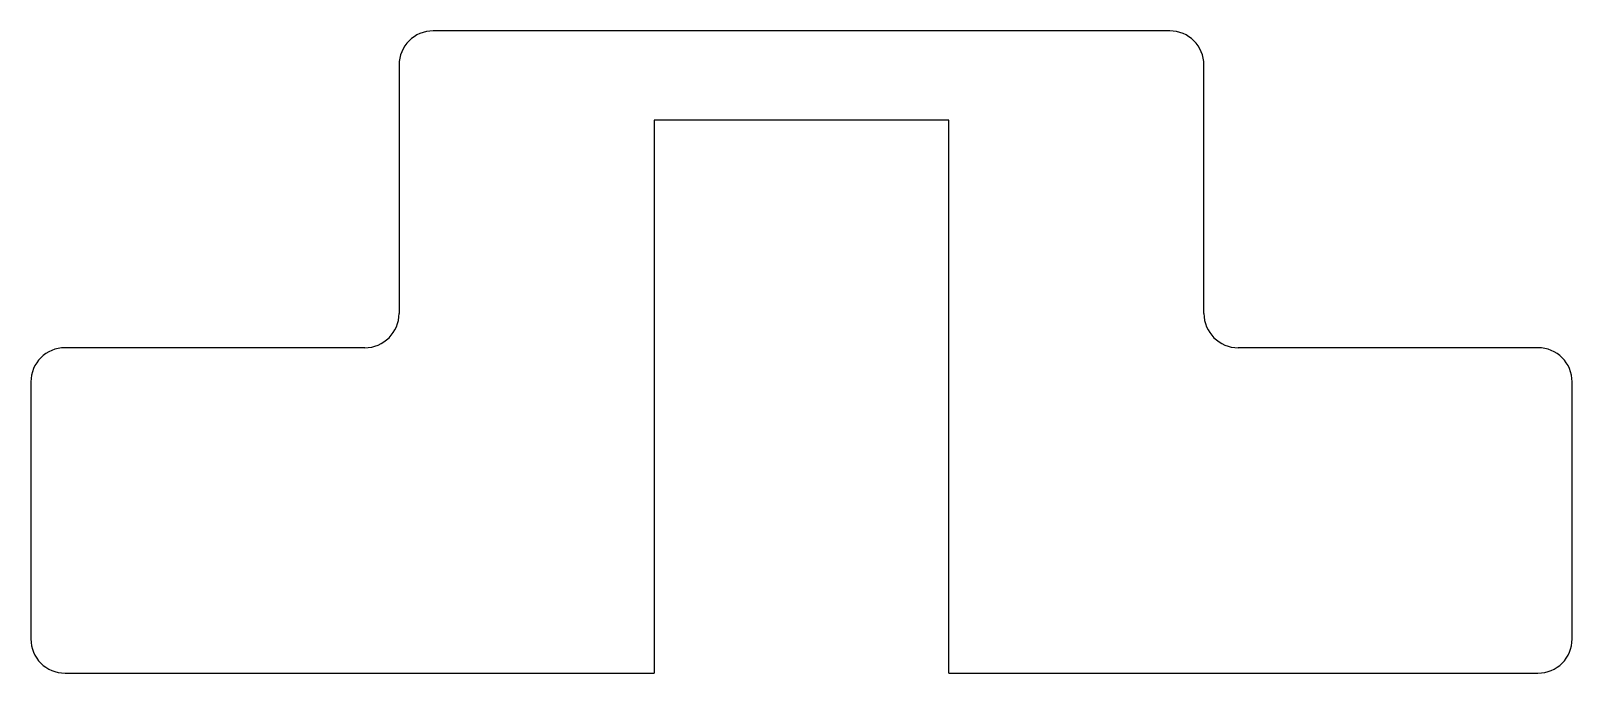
# Model space of a CAD drawing. Header units: millimetres. Extents: x 231.5 to 276.5, y -132.9 to -114.2.
import ezdxf

# ---------------------------------------------------------------- set-up
doc = ezdxf.new("R2010")
doc.units = ezdxf.units.MM

msp = doc.modelspace()

# ---------------------------------------------------------------- linework, layer by layer
for p, q in [((264.75, -114.15), (243.25, -114.15)), ((242.25, -115.15), (242.25, -122.4)), ((265.75, -122.4), (265.75, -115.15)), ((258.3, -116.76), (249.7, -116.76)), ((249.7, -116.76), (249.7, -132.9)), ((258.3, -132.9), (258.3, -116.76)), ((241.25, -123.4), (232.5, -123.4)), ((275.5, -123.4), (266.75, -123.4)), ((231.5, -124.4), (231.5, -131.9)), ((276.5, -131.9), (276.5, -124.4)), ((232.5, -132.9), (249.7, -132.9)), ((258.3, -132.9), (275.5, -132.9))]:
    msp.add_line(p, q)
for centre, start, end in [((243.25, -115.15), 90, 180), ((264.75, -115.15), 0, 90), ((241.25, -122.4), 270, 0), ((266.75, -122.4), 180, 270), ((232.5, -124.4), 90, 180), ((275.5, -124.4), 0, 90), ((232.5, -131.9), 180, 270), ((275.5, -131.9), 270, 0)]:
    msp.add_arc(centre, 1, start, end)

doc.saveas('drawing.dxf')
